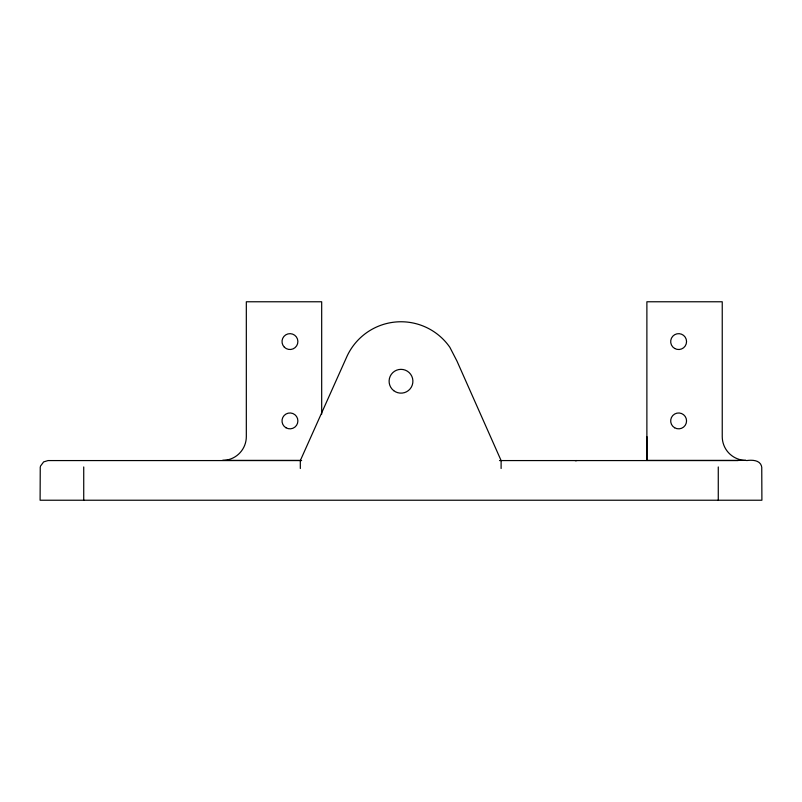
<?xml version="1.0" encoding="UTF-8"?>
<svg xmlns="http://www.w3.org/2000/svg" width="802" height="802" viewBox="0 0 802 802"><rect width="100%" height="100%" fill="white"/><g stroke="black" fill="none" stroke-linecap="round" stroke-linejoin="round"><path stroke-width="1.2" d="M321.682 414.143L321.682 301.773L246.324 301.773L246.324 436.619A23.799 23.799 0 0 1 222.535 460.408L300.61 460.408M646.883 460.408L646.883 301.773L722.241 301.773L722.241 436.619A23.799 23.799 0 0 0 746.04 460.408L646.883 460.408L646.883 436.619M83.729 466.954L83.729 500.227M40.25 466.954L40.1 500.227L761.9 500.227L761.75 466.954M40.441 466.193L43.629 461.902L48.03 460.569L301.622 460.569M575.295 460.719L576.859 460.569M499.496 460.569L738.101 460.569M746.582 460.569C751.745 459.857 759.805 459.847 761.559 466.193M718.271 466.954L718.271 500.227M501.11 468.498L501.11 460.569L456.97 361.09L449.852 347.296A59.488 59.488 0 0 0 347.176 355.918L300.319 460.569L300.319 468.498M393.702 390.644A11.9 11.9 0 0 0 412.789 382.875A11.9 11.9 0 0 0 396.519 370.223A11.9 11.9 0 0 0 393.702 390.644M674.652 348.459A7.93 7.93 0 0 0 686.552 341.592A7.93 7.93 0 0 0 674.652 334.715A7.93 7.93 0 0 0 674.652 348.459M674.652 427.777A7.93 7.93 0 0 0 686.552 420.91A7.93 7.93 0 0 0 674.652 414.032A7.93 7.93 0 0 0 674.652 427.777M284.349 347.196A7.93 7.93 0 0 0 297.612 343.637A7.93 7.93 0 0 0 287.898 333.923A7.93 7.93 0 0 0 284.349 347.196M285.983 427.777A7.93 7.93 0 0 0 297.883 420.91A7.93 7.93 0 0 0 285.983 414.032A7.93 7.93 0 0 0 285.983 427.777"/></g></svg>
